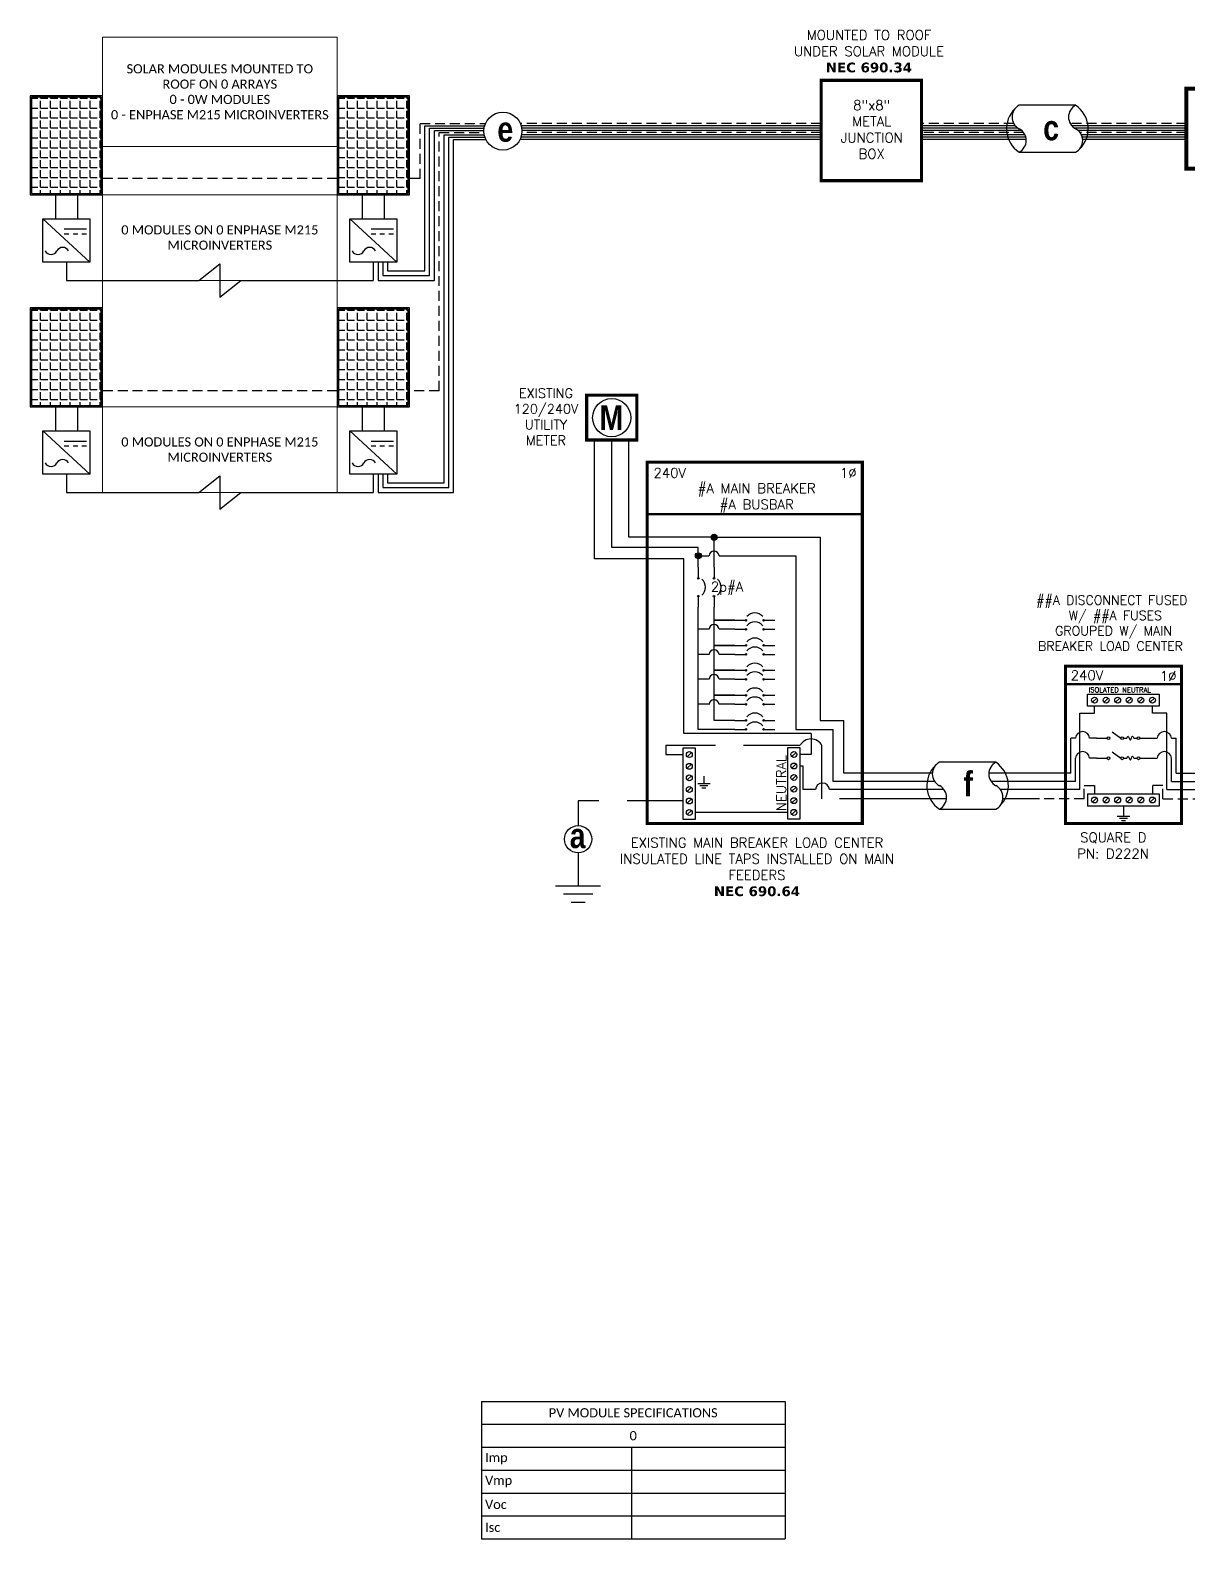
# Model space of a CAD drawing. Header units: feet. Extents: x 11717 to 12507, y 16036 to 16611.
# Drawn here: x 11717 to 12152, y 16036 to 16603 of the extents above; entities that cross this region are included whole.
import ezdxf

# ---------------------------------------------------------------- set-up
doc = ezdxf.new("R2010")
doc.units = ezdxf.units.FT
doc.header["$MEASUREMENT"] = 0
doc.linetypes.add('HIDDEN', pattern=[0.375, 0.25, -0.125])
for name, color, linetype in [('ONE LINE BLOCKS', 7, 'Continuous'), ('TABLES', 7, 'Continuous'), ('TEXT', 7, 'Continuous'), ('Z - TITLEBLOCK TXT', 7, 'Continuous')]:
    doc.layers.add(name, color=color, linetype=linetype)
doc.styles.add('ONE LINE TXT', font='techb___.ttf')
doc.styles.get("Standard").update_dxf_attribs({"font": 'simplex.shx'})

# ---------------------------------------------------------------- blocks, each defined once
blk = doc.blocks.new('*T12')
at = {"layer": 'Defpoints', "color": 8, "linetype": 'ByBlock', "lineweight": 0, "transparency": 16777216}
for p, q in [((0, 0), (88.16, 0)), ((0, 0), (0, -171.21)), ((88.16, 0), (88.16, -171.21)), ((0, -41.08), (88.16, -41.08)), ((0, -59.24), (88.16, -59.24)), ((0, -91.46), (88.16, -91.46)), ((0, -138.99), (88.16, -138.99)), ((0, -171.21), (88.16, -171.21))]:
    blk.add_line(p, q, dxfattribs=at)
at = {"color": 0, "linetype": 'Continuous', "transparency": 16777216, "char_height": 3.4544, "width": 83.574, "attachment_point": 5}
for s, insert in [('{\\fCalibri|b0|i0|c0;SOLAR MODULES MOUNTED TO ROOF ON 0 ARRAYS^J0 - 0W MODULES^J0 - ENPHASE M215 MICROINVERTERS', (44.08, -20.54)), ('{\\fCalibri|b0|i0|c0;', (44.08, -50.16)), ('{\\fCalibri|b0|i0|c0;0 MODULES ON 0 ENPHASE M215 MICROINVERTERS', (44.08, -75.35)), ('{\\fCalibri|b0|i0|c0;', (44.08, -115.23)), ('{\\fCalibri|b0|i0|c0;0 MODULES ON 0 ENPHASE M215 MICROINVERTERS', (44.08, -155.1))]:
    blk.add_mtext(s, dxfattribs=dict(at, insert=insert))
blk = doc.blocks.new('M_LINE TAPS')
at = {"layer": 'ONE LINE BLOCKS', "linetype": 'Continuous'}
h = blk.add_hatch(color=254, dxfattribs=at)
h.dxf.hatch_style = 1
edge = h.paths.add_edge_path()
edge.add_arc((-12.11, 17.42), 0.197, 0, 360)
h = blk.add_hatch(color=254, dxfattribs=at)
h.dxf.hatch_style = 1
edge = h.paths.add_edge_path()
edge.add_arc((-13.16, 16.19), 0.197, 0, 360)
h = blk.add_hatch(color=1, dxfattribs=at)
h.dxf.hatch_style = 1
edge = h.paths.add_edge_path()
edge.add_arc((-13.16, 14.69), 0.0515, 0, 360)
h = blk.add_hatch(color=1, dxfattribs=at)
h.dxf.hatch_style = 1
edge = h.paths.add_edge_path()
edge.add_arc((-12.11, 14.69), 0.0515, 0, 360)
h = blk.add_hatch(color=1, dxfattribs=at)
h.dxf.hatch_style = 1
edge = h.paths.add_edge_path()
edge.add_arc((-13.16, 13.5), 0.0515, 0, 360)
h = blk.add_hatch(color=1, dxfattribs=at)
h.dxf.hatch_style = 1
edge = h.paths.add_edge_path()
edge.add_arc((-12.11, 13.5), 0.0515, 0, 360)
h = blk.add_hatch(color=1, dxfattribs=at)
h.dxf.hatch_style = 1
edge = h.paths.add_edge_path()
edge.add_arc((-9.99, 11.89), 0.0515, 0, 360)
h = blk.add_hatch(color=1, dxfattribs=at)
h.dxf.hatch_style = 1
edge = h.paths.add_edge_path()
edge.add_arc((-9.99, 11.29), 0.0515, 0, 360)
h = blk.add_hatch(color=1, dxfattribs=at)
h.dxf.hatch_style = 1
edge = h.paths.add_edge_path()
edge.add_arc((-8.81, 11.89), 0.0515, 0, 360)
h = blk.add_hatch(color=1, dxfattribs=at)
h.dxf.hatch_style = 1
edge = h.paths.add_edge_path()
edge.add_arc((-8.81, 11.29), 0.0515, 0, 360)
h = blk.add_hatch(color=1, dxfattribs=at)
h.dxf.hatch_style = 1
edge = h.paths.add_edge_path()
edge.add_arc((-9.99, 10.22), 0.0515, 0, 360)
h = blk.add_hatch(color=1, dxfattribs=at)
h.dxf.hatch_style = 1
edge = h.paths.add_edge_path()
edge.add_arc((-8.81, 10.22), 0.0515, 0, 360)
h = blk.add_hatch(color=1, dxfattribs=at)
h.dxf.hatch_style = 1
edge = h.paths.add_edge_path()
edge.add_arc((-9.99, 9.62), 0.0515, 0, 360)
h = blk.add_hatch(color=1, dxfattribs=at)
h.dxf.hatch_style = 1
edge = h.paths.add_edge_path()
edge.add_arc((-8.81, 9.62), 0.0515, 0, 360)
h = blk.add_hatch(color=1, dxfattribs=at)
h.dxf.hatch_style = 1
edge = h.paths.add_edge_path()
edge.add_arc((-9.99, 8.56), 0.0515, 0, 360)
h = blk.add_hatch(color=1, dxfattribs=at)
h.dxf.hatch_style = 1
edge = h.paths.add_edge_path()
edge.add_arc((-8.81, 8.56), 0.0515, 0, 360)
h = blk.add_hatch(color=1, dxfattribs=at)
h.dxf.hatch_style = 1
edge = h.paths.add_edge_path()
edge.add_arc((-9.99, 7.96), 0.0515, 0, 360)
h = blk.add_hatch(color=1, dxfattribs=at)
h.dxf.hatch_style = 1
edge = h.paths.add_edge_path()
edge.add_arc((-8.81, 7.96), 0.0515, 0, 360)
h = blk.add_hatch(color=1, dxfattribs=at)
h.dxf.hatch_style = 1
edge = h.paths.add_edge_path()
edge.add_arc((-9.99, 6.89), 0.0515, 0, 360)
h = blk.add_hatch(color=1, dxfattribs=at)
h.dxf.hatch_style = 1
edge = h.paths.add_edge_path()
edge.add_arc((-9.99, 6.29), 0.0515, 0, 360)
h = blk.add_hatch(color=1, dxfattribs=at)
h.dxf.hatch_style = 1
edge = h.paths.add_edge_path()
edge.add_arc((-8.81, 6.89), 0.0515, 0, 360)
h = blk.add_hatch(color=1, dxfattribs=at)
h.dxf.hatch_style = 1
edge = h.paths.add_edge_path()
edge.add_arc((-8.81, 6.29), 0.0515, 0, 360)
h = blk.add_hatch(color=1, dxfattribs=at)
h.dxf.hatch_style = 1
edge = h.paths.add_edge_path()
edge.add_arc((-9.99, 5.22), 0.0515, 0, 360)
h = blk.add_hatch(color=1, dxfattribs=at)
h.dxf.hatch_style = 1
edge = h.paths.add_edge_path()
edge.add_arc((-8.81, 5.22), 0.0515, 0, 360)
h = blk.add_hatch(color=1, dxfattribs=at)
h.dxf.hatch_style = 1
edge = h.paths.add_edge_path()
edge.add_arc((-9.99, 4.62), 0.0515, 0, 360)
h = blk.add_hatch(color=1, dxfattribs=at)
h.dxf.hatch_style = 1
edge = h.paths.add_edge_path()
edge.add_arc((-8.81, 4.62), 0.0515, 0, 360)
at = {"color": 155, "true_color": 0x647190}
blk.add_line((-16.57, 22.43), (-2.23, 22.43), dxfattribs=at)
at = {"color": 7, "linetype": 'Continuous'}
for p, q in [((-3.46, 1.71), (-3.46, 5.22)), ((0, 1.71), (-3.46, 1.71))]:
    blk.add_line(p, q, dxfattribs=at)
at = {"color": 10, "linetype": 'Continuous'}
for p, q in [((-4.18, 1.15), (-4.18, 4.62)), ((-3.46, 4.62), (-3.46, 4.62)), ((0, 1.15), (-4.18, 1.15))]:
    blk.add_line(p, q, dxfattribs=at)
at = {"color": 253, "linetype": 'Continuous'}
for p, q in [((-6.18, 2.18), (-6.39, 2.18)), ((-6.18, 0.61), (-6.18, 2.18)), ((-5.36, 0.61), (-6.18, 0.61)), ((0, 0.61), (-4.42, 0.61))]:
    blk.add_line(p, q, dxfattribs=at)
at = {"color": 7, "linetype": 'Continuous'}
blk.add_circle((-21.17, -2.7), 0.906, dxfattribs=at)
at = {"color": 253, "linetype": 'Continuous'}
blk.add_arc((-4.89, 0.58), 0.468, 3.2819, 176.7181, dxfattribs=at)
at = {"layer": 'ONE LINE BLOCKS', "lineweight": 50}
blk.add_line((-16.57, 18.95), (-2.23, 18.95), dxfattribs=at)
at = {"layer": 'ONE LINE BLOCKS', "lineweight": 50, "const_width": 0.21}
for points in [[(-20.6, 23.9), (-20.6, 26.89), (-17.26, 26.89), (-17.26, 23.9)], [(-16.57, -1.65), (-16.57, 22.43), (-2.23, 22.43), (-2.23, -1.65)]]:
    blk.add_lwpolyline(points, close=True, dxfattribs=at)
at = {"layer": 'TEXT', "color": 92, "linetype": 'HIDDEN', "ltscale": 15}
for p, q in [((-6.39, 3.55), (-15.33, 3.55)), ((-15.33, 3.55), (-15.33, 2.94)), ((-4.92, 0), (-4.92, 3.55)), ((-15.33, 2.94), (-14.16, 2.94)), ((0, 0), (-4.92, 0)), ((-14.16, -0.15), (-21.17, -0.15)), ((-21.17, -0.15), (-21.17, -1.8)), ((-21.17, -3.61), (-21.17, -5.8))]:
    blk.add_line(p, q, dxfattribs=at)
at = {"layer": 'TEXT', "color": 92, "linetype": 'Continuous', "ltscale": 15}
blk.add_line((-7.19, -0.92), (-13.36, -0.92), dxfattribs=at)
at = {"layer": 'TEXT', "color": 92, "linetype": 'Continuous', "flags": 128}
for points in [[(-13.2, 1.01), (-12.38, 1.01)], [(-12.79, 1.51), (-12.79, 1.01)], [(-12.52, 0.85), (-13.06, 0.85)], [(-12.66, 0.7), (-12.92, 0.7)]]:
    blk.add_lwpolyline(points, dxfattribs=at)
at = {"layer": 'TEXT', "color": 92, "linetype": 'Continuous', "ltscale": 4, "flags": 128}
for points in [[(-22.67, -5.8), (-19.67, -5.8)], [(-20.19, -6.36), (-22.15, -6.36)], [(-20.71, -6.91), (-21.63, -6.91)]]:
    blk.add_lwpolyline(points, dxfattribs=at)
at = {"layer": 'TEXT', "linetype": 'Continuous'}
blk.add_circle((-18.93, 25.39), 1.27, dxfattribs=at)
at = {"layer": 'TEXT', "color": 92, "linetype": 'Continuous', "ltscale": 0.3}
blk.add_arc((-5.65, 3.16), 0.824, 27.6639, 152.3361, dxfattribs=at)
at = {"layer": 'Z - TITLEBLOCK TXT', "color": 253, "linetype": 'Continuous'}
for p, q in [((-20.08, 15.98), (-20.08, 23.9)), ((-14.13, 15.98), (-20.08, 15.98)), ((-14.13, 4.34), (-14.13, 15.98)), ((-5.63, 4.34), (-14.13, 4.34)), ((-5.63, 4.34), (-5.63, 2.95)), ((-5.63, 2.95), (-6.39, 2.95))]:
    blk.add_line(p, q, dxfattribs=at)
at = {"layer": 'Z - TITLEBLOCK TXT', "color": 10, "linetype": 'Continuous'}
for p, q in [((-18.93, 16.74), (-18.93, 23.9)), ((-13.16, 16.74), (-18.93, 16.74)), ((-13.16, 15.43), (-13.16, 16.74)), ((-12.97, 16.19), (-12.45, 16.19)), ((-11.78, 16.19), (-6.66, 16.19)), ((-6.66, 16.19), (-6.66, 4.62)), ((-13.16, 4.62), (-13.16, 12.76)), ((-12.45, 11.29), (-13.16, 11.29)), ((-10.73, 11.29), (-11.78, 11.29)), ((-12.45, 9.62), (-13.16, 9.62)), ((-10.73, 9.62), (-11.78, 9.62)), ((-12.45, 7.96), (-13.16, 7.96)), ((-10.73, 7.96), (-11.78, 7.96)), ((-12.45, 6.29), (-13.16, 6.29)), ((-10.73, 6.29), (-11.78, 6.29)), ((-10.73, 4.62), (-13.16, 4.62)), ((-6.66, 4.62), (-4.18, 4.62))]:
    blk.add_line(p, q, dxfattribs=at)
at = {"layer": 'Z - TITLEBLOCK TXT', "color": 7, "linetype": 'Continuous'}
for p, q in [((-17.78, 17.42), (-17.78, 23.9)), ((-12.11, 17.42), (-17.78, 17.42)), ((-12.11, 15.43), (-12.11, 17.42)), ((-11.92, 17.42), (-5.04, 17.42)), ((-5.04, 17.42), (-5.04, 5.22)), ((-12.11, 10.22), (-12.11, 12.76)), ((-12.11, 11.89), (-10.73, 11.89)), ((-10.73, 11.89), (-12.11, 11.89)), ((-12.11, 8.56), (-12.11, 10.22)), ((-12.11, 10.22), (-10.73, 10.22)), ((-10.73, 10.22), (-12.11, 10.22)), ((-12.11, 6.89), (-12.11, 8.56)), ((-12.11, 8.56), (-10.73, 8.56)), ((-10.73, 8.56), (-12.11, 8.56)), ((-12.11, 5.22), (-12.11, 6.89)), ((-12.11, 6.89), (-10.73, 6.89)), ((-10.73, 6.89), (-12.11, 6.89)), ((-10.73, 5.22), (-12.11, 5.22)), ((-5.04, 5.22), (-3.46, 5.22))]:
    blk.add_line(p, q, dxfattribs=at)
at = {"layer": 'Z - TITLEBLOCK TXT', "color": 1, "linetype": 'Continuous'}
for p, q in [((-14.16, -1.38), (-14.16, 3.4)), ((-14.16, 3.4), (-13.36, 3.4)), ((-13.36, 3.4), (-13.36, -1.38)), ((-7.19, -1.37), (-7.19, 3.41)), ((-7.19, 3.41), (-6.39, 3.41)), ((-6.39, 3.41), (-6.39, -1.37)), ((-13.36, -1.38), (-14.16, -1.38)), ((-6.39, -1.37), (-7.19, -1.37))]:
    blk.add_line(p, q, dxfattribs=at)
at = {"layer": 'Z - TITLEBLOCK TXT', "color": 4, "linetype": 'Continuous'}
for p, q in [((-13.62, 3.07), (-13.9, 2.8)), ((-6.65, 3.09), (-6.93, 2.81)), ((-13.62, 2.3), (-13.9, 2.03)), ((-6.65, 2.32), (-6.93, 2.04)), ((-13.62, 1.53), (-13.9, 1.25)), ((-6.65, 1.55), (-6.93, 1.27)), ((-13.62, 0.76), (-13.9, 0.48)), ((-6.65, 0.78), (-6.93, 0.5)), ((-6.65, 0), (-6.93, -0.27)), ((-13.62, -0.01), (-13.9, -0.29)), ((-13.62, -0.78), (-13.9, -1.06)), ((-6.65, -0.77), (-6.93, -1.04))]:
    blk.add_line(p, q, dxfattribs=at)
at = {"layer": 'Z - TITLEBLOCK TXT', "color": 1, "linetype": 'Continuous', "flags": 128}
for points in [[(-13.16, 15.43), (-13.16, 14.69)], [(-13.16, 15.43), (-13.16, 14.69)], [(-12.11, 15.43), (-12.11, 14.69)], [(-12.11, 15.43), (-12.11, 14.69)], [(-13.16, 13.5), (-13.16, 12.76)], [(-12.11, 13.5), (-12.11, 12.76)], [(-10.73, 11.89), (-9.99, 11.89)], [(-10.73, 11.89), (-9.99, 11.89)], [(-10.73, 11.29), (-9.99, 11.29)], [(-10.73, 11.29), (-9.99, 11.29)], [(-8.81, 11.89), (-8.06, 11.89)], [(-8.81, 11.29), (-8.06, 11.29)], [(-10.73, 10.22), (-9.99, 10.22)], [(-10.73, 10.22), (-9.99, 10.22)], [(-8.81, 10.22), (-8.06, 10.22)], [(-10.73, 9.62), (-9.99, 9.62)], [(-10.73, 9.62), (-9.99, 9.62)], [(-8.81, 9.62), (-8.06, 9.62)], [(-10.73, 8.56), (-9.99, 8.56)], [(-10.73, 8.56), (-9.99, 8.56)], [(-8.81, 8.56), (-8.06, 8.56)], [(-10.73, 7.96), (-9.99, 7.96)], [(-10.73, 7.96), (-9.99, 7.96)], [(-8.81, 7.96), (-8.06, 7.96)], [(-10.73, 6.89), (-9.99, 6.89)], [(-10.73, 6.89), (-9.99, 6.89)], [(-10.73, 6.29), (-9.99, 6.29)], [(-10.73, 6.29), (-9.99, 6.29)], [(-8.81, 6.89), (-8.06, 6.89)], [(-8.81, 6.29), (-8.06, 6.29)], [(-10.73, 5.22), (-9.99, 5.22)], [(-10.73, 5.22), (-9.99, 5.22)], [(-8.81, 5.22), (-8.06, 5.22)], [(-10.73, 4.62), (-9.99, 4.62)], [(-10.73, 4.62), (-9.99, 4.62)], [(-8.81, 4.62), (-8.06, 4.62)]]:
    blk.add_lwpolyline(points, dxfattribs=at)
at = {"layer": 'Z - TITLEBLOCK TXT', "color": 7, "linetype": 'Continuous'}
for centre in [(-12.11, 17.42), (-12.11, 17.42), (-13.16, 16.19)]:
    blk.add_circle(centre, 0.197, dxfattribs=at)
at = {"layer": 'Z - TITLEBLOCK TXT', "color": 1, "linetype": 'Continuous'}
for centre in [(-13.16, 14.69), (-12.11, 14.69), (-13.16, 13.5), (-12.11, 13.5), (-9.99, 11.89), (-9.99, 11.29), (-8.81, 11.89), (-8.81, 11.29), (-9.99, 10.22), (-8.81, 10.22), (-9.99, 9.62), (-8.81, 9.62), (-9.99, 8.56), (-8.81, 8.56), (-9.99, 7.96), (-8.81, 7.96), (-9.99, 6.89), (-9.99, 6.29), (-8.81, 6.89), (-8.81, 6.29), (-9.99, 5.22), (-8.81, 5.22), (-9.99, 4.62), (-8.81, 4.62)]:
    blk.add_circle(centre, 0.0515, dxfattribs=at)
at = {"layer": 'Z - TITLEBLOCK TXT', "color": 4, "linetype": 'Continuous'}
for centre in [(-13.76, 2.94), (-6.79, 2.95), (-13.76, 2.16), (-6.79, 2.18), (-13.76, 1.39), (-6.79, 1.41), (-13.76, 0.62), (-13.76, -0.15), (-6.79, 0.64), (-6.79, -0.13), (-13.76, -0.92), (-6.79, -0.91)]:
    blk.add_circle(centre, 0.197, dxfattribs=at)
at = {"layer": 'Z - TITLEBLOCK TXT', "color": 10, "linetype": 'Continuous'}
for centre in [(-12.11, 16.17), (-12.11, 11.27), (-12.11, 9.6), (-12.11, 7.94), (-12.11, 6.27)]:
    blk.add_arc(centre, 0.332, 3.2937, 176.7063, dxfattribs=at)
at = {"layer": 'Z - TITLEBLOCK TXT', "color": 1, "linetype": 'Continuous'}
for centre, start, end in [((-13.38, 14.09), 310.3392, 49.6608), ((-12.33, 14.09), 310.3392, 49.6608), ((-9.4, 11.68), 40.3392, 139.6608), ((-9.4, 11.08), 40.3392, 139.6608), ((-9.4, 10.01), 40.3392, 139.6608), ((-9.4, 9.41), 40.3392, 139.6608), ((-9.4, 8.34), 40.3392, 139.6608), ((-9.4, 7.75), 40.3392, 139.6608), ((-9.4, 6.68), 40.3392, 139.6608), ((-9.4, 6.08), 40.3392, 139.6608), ((-9.4, 5.01), 40.3392, 139.6608), ((-9.4, 4.41), 40.3392, 139.6608)]:
    blk.add_arc(centre, 0.697, start, end, dxfattribs=at)
at = {"layer": 'TABLES', "color": 1, "linetype": 'Continuous'}
blk.add_text('NEUTRAL', height=0.648, rotation=90, dxfattribs=at).set_placement((-7.31, -0.83))
at = {"layer": 'TEXT', "color": 1, "attachment_point": 5}
for s, width, gutter_width, heights, insert, char_height in [('EXISTING\\P120/240V UTILITY METER', 0.0523, 7.17, [0], (-23.31, 25.45), 0.6278), ('240V', 0.1481, 0.75, [0], (-15.06, 21.71), 0.648), ('#A MAIN BREAKER\\P#A BUSBAR', 11.199, 0.75, [0], (-9.27, 20.04), 0.648), ('1∅', 0.1481, 0.75, [0], (-3.17, 21.71), 0.648), ('2p#A', 0.1481, 0.75, [0], (-11.24, 14.02), 0.648), ('EXISTING MAIN BREAKER LOAD CENTER INSULATED LINE TAPS INSTALLED ON MAIN FEEDERS\\P{\\fVerdana|b1|i0|c0|p34;NEC 690.64}', 18.4888, 7.17, [6], (-9.25, -4.55), 0.648)]:
    blk.add_mtext_dynamic_manual_height_columns(s, width=width, gutter_width=gutter_width, heights=heights, dxfattribs=dict(at, insert=insert, char_height=char_height))
at = {"layer": 'Z - TITLEBLOCK TXT', "color": 253, "linetype": 'Continuous', "style": 'ONE LINE TXT'}
blk.add_text('M', height=1.66, dxfattribs=at).set_placement((-19.74, 24.56))
at = {"layer": 'Z - TITLEBLOCK TXT', "color": 1, "linetype": 'Continuous', "insert": (-21.73, -1.63), "char_height": 1.6624, "attachment_point": 1, "style": 'ONE LINE TXT'}
blk.add_mtext_dynamic_manual_height_columns('{\\W1;\\C256;a}', width=0.1385, gutter_width=2.13, heights=[0], dxfattribs=at)
blk = doc.blocks.new('*U15')
at = {"color": 155, "true_color": 0x647190}
blk.add_blockref('M_LINE TAPS', (0, 0), dxfattribs=at)
blk = doc.blocks.new('M_MAIN DISCONNECT')
at = {"color": 253, "linetype": 'Continuous'}
for p, q in [((10.94, -17.67), (10.94, -15.06)), ((32.69, -17.67), (32.69, -15.06)), ((5.45, -46.43), (5.45, -17.67)), ((5.45, -17.67), (10.94, -17.67)), ((38.18, -17.67), (32.69, -17.67)), ((38.18, -46.43), (38.18, -17.67)), ((5.45, -46.43), (-9.78, -46.43)), ((38.18, -46.43), (53.41, -46.43))]:
    blk.add_line(p, q, dxfattribs=at)
at = {"color": 7, "linetype": 'Continuous'}
for p, q in [((1.95, -40.22), (1.95, -27.1)), ((3.81, -27.1), (1.95, -27.1)), ((11.72, -27.1), (9.09, -27.1)), ((31.91, -27.1), (34.54, -27.1)), ((39.82, -27.1), (41.69, -27.1)), ((41.69, -40.22), (41.69, -27.1)), ((1.95, -40.22), (-9.78, -40.22)), ((41.69, -40.22), (53.41, -40.22))]:
    blk.add_line(p, q, dxfattribs=at)
at = {"color": 1, "linetype": 'Continuous'}
for p, q in [((21.88, -27.1), (23.12, -27.1)), ((25.67, -27.11), (26.91, -27.11)), ((21.88, -34.64), (23.12, -34.64)), ((25.67, -34.64), (26.91, -34.64))]:
    blk.add_line(p, q, dxfattribs=at)
at = {"color": 10, "linetype": 'Continuous'}
for p, q in [((3.81, -43.39), (3.81, -34.64)), ((11.72, -34.64), (9.09, -34.64)), ((31.91, -34.64), (34.54, -34.64)), ((39.82, -43.39), (39.82, -34.64)), ((3.81, -43.39), (-9.78, -43.39)), ((39.82, -43.39), (53.41, -43.39))]:
    blk.add_line(p, q, dxfattribs=at)
at = {"color": 7, "linetype": 'Continuous'}
for centre in [(6.45, -27.26), (37.18, -27.26)]:
    blk.add_arc(centre, 2.64, 3.2819, 176.7181, dxfattribs=at)
at = {"color": 10, "linetype": 'Continuous'}
for centre in [(6.45, -34.79), (37.18, -34.79)]:
    blk.add_arc(centre, 2.64, 3.2819, 176.7181, dxfattribs=at)
at = {"color": 1, "linetype": 'Continuous'}
for points in [[(23.12, -27.1), (23.5, -26.34), (24.4, -27.87), (25.22, -26.34), (25.67, -27.11)], [(23.12, -34.64), (23.5, -33.88), (24.4, -35.4), (25.22, -33.88), (25.67, -34.64)]]:
    blk.add_spline(points, degree=3, dxfattribs=at)
at = {"layer": 'ONE LINE BLOCKS', "lineweight": 50}
blk.add_line((0, -6.77), (43.61, -6.77), dxfattribs=at)
at = {"layer": 'ONE LINE BLOCKS', "lineweight": 50, "const_width": 1.19}
blk.add_lwpolyline([(0, -59.17), (0, 0), (43.61, 0), (43.61, -59.17)], close=True, dxfattribs=at)
at = {"layer": 'TEXT', "color": 92, "linetype": 'HIDDEN', "ltscale": 15}
for p, q in [((7.03, -49.88), (7.03, -44.94)), ((7.03, -44.94), (10.94, -44.94)), ((10.94, -44.94), (10.94, -48.08)), ((36.6, -44.94), (32.69, -44.94)), ((32.69, -44.94), (32.69, -48.08)), ((36.6, -49.88), (36.6, -44.94)), ((7.03, -49.88), (-9.78, -49.88)), ((36.6, -49.88), (53.41, -49.88))]:
    blk.add_line(p, q, dxfattribs=at)
at = {"layer": 'TEXT', "color": 92, "linetype": 'Continuous', "flags": 128}
for points in [[(19.48, -56.44), (24.16, -56.44)], [(21.82, -52.94), (21.82, -56.44)], [(23.35, -57.31), (20.29, -57.31)], [(22.53, -58.18), (21.1, -58.18)]]:
    blk.add_lwpolyline(points, dxfattribs=at)
at = {"layer": 'Z - TITLEBLOCK TXT', "color": 1, "linetype": 'Continuous'}
for p, q in [((8.34, -15.06), (8.34, -10.52)), ((8.34, -10.52), (35.29, -10.52)), ((35.29, -10.52), (35.29, -15.06)), ((35.29, -15.06), (8.34, -15.06)), ((11.72, -27.1), (15.64, -27.1)), ((17.54, -24.65), (20.8, -27.1)), ((27.99, -27.11), (31.91, -27.11)), ((17.54, -32.19), (20.8, -34.63)), ((11.72, -34.64), (15.64, -34.64)), ((27.99, -34.64), (31.91, -34.64)), ((8.34, -48.08), (35.29, -48.08)), ((8.34, -48.08), (8.34, -52.62)), ((35.29, -48.08), (35.29, -52.62)), ((35.29, -52.62), (8.34, -52.62))]:
    blk.add_line(p, q, dxfattribs=at)
at = {"layer": 'Z - TITLEBLOCK TXT', "color": 4, "linetype": 'Continuous'}
for p, q in [((11.73, -12), (10.15, -13.58)), ((16.08, -12), (14.5, -13.58)), ((20.43, -12), (18.86, -13.58)), ((24.78, -12), (23.21, -13.58)), ((29.13, -12), (27.56, -13.58)), ((33.48, -12), (31.91, -13.58)), ((11.73, -49.56), (10.15, -51.13)), ((16.08, -49.56), (14.5, -51.13)), ((20.43, -49.56), (18.86, -51.13)), ((24.78, -49.56), (23.21, -51.13)), ((29.13, -49.56), (27.56, -51.13)), ((33.48, -49.56), (31.91, -51.13))]:
    blk.add_line(p, q, dxfattribs=at)
for centre in [(10.94, -12.79), (15.29, -12.79), (19.64, -12.79), (23.99, -12.79), (28.34, -12.79), (32.69, -12.79), (10.94, -50.35), (15.29, -50.35), (19.64, -50.35), (23.99, -50.35), (28.34, -50.35), (32.69, -50.35)]:
    blk.add_circle(centre, 1.11, dxfattribs=at)
at = {"layer": 'Z - TITLEBLOCK TXT', "color": 1, "linetype": 'Continuous'}
for centre in [(16.18, -27.1), (21.34, -27.1), (27.45, -27.11), (16.18, -34.64), (21.34, -34.64), (27.45, -34.64)]:
    blk.add_circle(centre, 0.541, dxfattribs=at)
at = {"layer": 'TABLES', "color": 4, "linetype": 'Continuous'}
blk.add_text('ISOLATED NEUTRAL', height=1.8743, dxfattribs=at).set_placement((8.7, -9.86))
at = {"layer": 'TEXT', "color": 1}
for s, width, gutter_width, heights, insert, char_height, attachment_point in [('\\A1;\\pi4.2812;##A DISCONNECT FUSED \\P\\pi16.454;W/ ##A FUSES\\P\\pi11.355;GROUPED W/ MAIN \\P\\pi4.9392;BREAKER LOAD CENTER', 71.8931, 92.23, [24.13], (-15.26, 26.55), 3.4544, 1), ('240V', 0.1481, 0.75, [0], (8.07, -3.44), 3.658, 5), ('1∅', 0.1481, 0.75, [0], (38.63, -3.74), 3.658, 5), ('\\A1;\\pi3.6942,t21.982;SQUARE D\\P\\pi2.5621,t20.85;PN: D222N', 35.0816, 28.88, [13.54], (1.84, -62.59), 3.6576, 1)]:
    blk.add_mtext_dynamic_manual_height_columns(s, width=width, gutter_width=gutter_width, heights=heights, dxfattribs=dict(at, insert=insert, char_height=char_height, attachment_point=attachment_point))
blk = doc.blocks.new('*U16')
blk.add_blockref('M_MAIN DISCONNECT', (0, 0))
blk = doc.blocks.new('*U9')
at = {"color": 7, "linetype": 'Continuous'}
for p, q in [((6.67, 2.43), (2.91, 2.43)), ((2.44, 1.71), (0, 1.71)), ((9.57, 1.71), (6.2, 1.71)), ((2.91, -0.69), (6.67, -0.69))]:
    blk.add_line(p, q, dxfattribs=at)
at = {"color": 10, "linetype": 'Continuous'}
for p, q in [((2.59, 1.15), (0, 1.15)), ((9.57, 1.15), (6.35, 1.15))]:
    blk.add_line(p, q, dxfattribs=at)
at = {"color": 253, "linetype": 'Continuous'}
for p, q in [((3.21, 0.61), (0, 0.61)), ((9.57, 0.61), (6.97, 0.61))]:
    blk.add_line(p, q, dxfattribs=at)
at = {"color": 7, "linetype": 'Continuous'}
for centre, start, end in [((3.94, 0.87), 133.9732, 236.4265), ((5.63, 0.87), 313.9732, 56.4265)]:
    blk.add_arc(centre, 1.87, start, end, dxfattribs=at)
at = {"layer": 'TEXT', "color": 92, "linetype": 'HIDDEN', "ltscale": 15}
for p, q in [((3.37, 0), (0, 0)), ((9.57, 0), (7.14, 0))]:
    blk.add_line(p, q, dxfattribs=at)
at = {"layer": 'Z - TITLEBLOCK TXT', "linetype": 'Continuous'}
for centre, start, end in [((3.31, 1.65), 117.6639, 242.3361), ((7.08, 1.65), 117.6639, 242.3361), ((2.5, 0.09), 297.6639, 62.3361), ((6.26, 0.09), 297.6639, 62.3361)]:
    blk.add_arc(centre, 0.882, start, end, dxfattribs=at)
blk = doc.blocks.new('*T13')
at = {"layer": 'Z - TITLEBLOCK TXT', "color": 0, "lineweight": -2, "transparency": 16777216}
for p, q in [((0, 0), (114.19, 0)), ((0, 0), (0, -51.69)), ((114.19, 0), (114.19, -51.69)), ((0, -8.62), (114.19, -8.62)), ((0, -17.23), (114.19, -17.23)), ((56.41, -17.23), (56.41, -51.69)), ((0, -25.85), (114.19, -25.85)), ((0, -34.46), (114.19, -34.46)), ((0, -43.08), (114.19, -43.08)), ((0, -51.69), (114.19, -51.69))]:
    blk.add_line(p, q, dxfattribs=at)
at = {"layer": 'Z - TITLEBLOCK TXT', "color": 0, "linetype": 'Continuous', "transparency": 16777216, "char_height": 3.4544}
for s, insert, width, attachment_point in [('{\\fCalibri|b0|i0|c0;PV MODULE SPECIFICATIONS', (57.09, -4.31), 111.433, 5), ('{\\fCalibri|b0|i0|c0;0', (57.09, -12.92), 111.433, 5), ('{\\fCalibri|b0|i0|c0;Imp', (1.38, -21.54), 53.6551, 4), ('{\\fCalibri|b0|i0|c0;', (57.78, -21.54), 55.0254, 4), ('{\\fCalibri|b0|i0|c0;Vmp', (1.38, -30.15), 53.6551, 4), ('{\\fCalibri|b0|i0|c0;', (57.78, -30.15), 55.0254, 4), ('{\\fCalibri|b0|i0|c0;Voc', (1.38, -38.77), 53.6551, 4), ('{\\fCalibri|b0|i0|c0;', (57.78, -38.77), 55.0254, 4), ('{\\fCalibri|b0|i0|c0;Isc', (1.38, -47.39), 53.6551, 4), ('{\\fCalibri|b0|i0|c0;', (57.78, -47.39), 55.0254, 4)]:
    blk.add_mtext(s, dxfattribs=dict(at, insert=insert, width=width, attachment_point=attachment_point))

msp = doc.modelspace()

# ---------------------------------------------------------------- hatches: boundary and pattern name
at = {"layer": 'ONE LINE BLOCKS', "linetype": 'Continuous'}
h = msp.add_hatch(dxfattribs=at)
h.set_pattern_fill('ANGLE', color=256, scale=13.54666)
h.set_pattern_definition([(0, (11780.1576, 4559.6083), (0, 3.7253315), [2.709332, -1.0159995]), (90, (11780.1576, 4559.6083), (-3.7253315, 2e-16), [2.709332, -1.0159995])])
h.paths.add_polyline_path([(11717.15, 16577.91), (11717.15, 16541.72), (11743.38, 16541.72), (11743.38, 16577.91)])
h = msp.add_hatch(dxfattribs=at)
h.set_pattern_fill('ANGLE', color=256, scale=13.54666)
h.set_pattern_definition([(0, (11895.5775, 4559.6083), (0, 3.7253315), [2.709332, -1.0159995]), (90, (11895.5775, 4559.6083), (-3.7253315, 2e-16), [2.709332, -1.0159995])])
h.paths.add_polyline_path([(11832.57, 16577.91), (11832.57, 16541.72), (11858.8, 16541.72), (11858.8, 16577.91)])
h = msp.add_hatch(dxfattribs=at)
h.set_pattern_fill('ANGLE', color=256, scale=13.54666)
h.set_pattern_definition([(0, (11780.1576, 4479.855), (0, 3.7253315), [2.709332, -1.0159995]), (90, (11780.1576, 4479.855), (-3.7253315, 2e-16), [2.709332, -1.0159995])])
h.paths.add_polyline_path([(11717.15, 16498.15), (11717.15, 16461.97), (11743.38, 16461.97), (11743.38, 16498.15)])
h = msp.add_hatch(dxfattribs=at)
h.set_pattern_fill('ANGLE', color=256, scale=13.54666)
h.set_pattern_definition([(0, (11895.5775, 4479.855), (0, 3.7253315), [2.709332, -1.0159995]), (90, (11895.5775, 4479.855), (-3.7253315, 2e-16), [2.709332, -1.0159995])])
h.paths.add_polyline_path([(11832.57, 16498.15), (11832.57, 16461.97), (11858.8, 16461.97), (11858.8, 16498.15)])

# ---------------------------------------------------------------- linework, layer by layer
at = {"color": 7, "linetype": 'Continuous'}
for p, q in [((12109.85, 16574.84), (12088.6, 16574.84)), ((12088.6, 16557.21), (12109.85, 16557.21))]:
    msp.add_line(p, q, dxfattribs=at)
at = {"color": 253, "linetype": 'Continuous'}
for p, q in [((11865.09, 16512.6), (11865.09, 16567.14)), ((11865.09, 16567.14), (11887.61, 16567.14)), ((11872.29, 16563.7), (11887.46, 16563.7)), ((11872.29, 16432.84), (11872.29, 16563.7)), ((12014.12, 16567.14), (11901.3, 16567.14)), ((12014.12, 16563.7), (11901.45, 16563.7)), ((12087.18, 16567.14), (12051.91, 16567.14)), ((12090.81, 16563.7), (12051.91, 16563.7)), ((12151.5, 16567.14), (12108.42, 16567.14)), ((12151.5, 16563.7), (12112.05, 16563.7)), ((11851.09, 16512.6), (11865.09, 16512.6)), ((11851.09, 16432.84), (11872.29, 16432.84))]:
    msp.add_line(p, q, dxfattribs=at)
at = {"color": 10, "linetype": 'Continuous'}
for p, q in [((11866.89, 16510.79), (11866.89, 16566.28)), ((11866.89, 16566.28), (11887.41, 16566.28)), ((11874.1, 16562.84), (11887.69, 16562.84)), ((11874.1, 16431.04), (11874.1, 16562.84)), ((12014.12, 16562.84), (11901.22, 16562.84)), ((12014.12, 16566.28), (11901.5, 16566.28)), ((12088.17, 16566.28), (12051.91, 16566.28)), ((12091.11, 16562.84), (12051.91, 16562.84)), ((12151.5, 16566.28), (12109.41, 16566.28)), ((12151.5, 16562.84), (12112.36, 16562.84)), ((11849.29, 16510.79), (11866.89, 16510.79)), ((11849.29, 16431.04), (11874.1, 16431.04))]:
    msp.add_line(p, q, dxfattribs=at)
at = {"linetype": 'Continuous'}
for p, q in [((11868.69, 16508.99), (11868.69, 16565.42)), ((11868.69, 16565.42), (11887.32, 16565.42)), ((12014.12, 16565.42), (11901.59, 16565.42)), ((12089.5, 16565.42), (12051.91, 16565.42)), ((12151.5, 16565.42), (12110.74, 16565.42)), ((11875.9, 16561.98), (11888.04, 16561.98)), ((11875.9, 16429.24), (11875.9, 16561.98)), ((12014.12, 16561.98), (11900.87, 16561.98)), ((12091.25, 16561.98), (12051.91, 16561.98)), ((12151.5, 16561.98), (12112.5, 16561.98)), ((11726.11, 16541.21), (11726.11, 16532.2)), ((11734.42, 16541.21), (11734.42, 16532.2)), ((11841.53, 16541.21), (11841.53, 16532.2)), ((11849.84, 16541.21), (11849.84, 16532.2)), ((11721.44, 16532.2), (11739.09, 16532.2)), ((11721.44, 16515.81), (11721.44, 16532.2)), ((11721.44, 16532.2), (11739.09, 16515.81)), ((11739.09, 16532.2), (11739.09, 16515.81)), ((11836.86, 16532.2), (11854.51, 16532.2)), ((11836.86, 16515.81), (11836.86, 16532.2)), ((11836.86, 16532.2), (11854.51, 16515.81)), ((11854.51, 16532.2), (11854.51, 16515.81)), ((11739.09, 16515.81), (11721.44, 16515.81)), ((11854.51, 16515.81), (11836.86, 16515.81)), ((11847.49, 16508.99), (11868.69, 16508.99)), ((11726.11, 16461.46), (11726.11, 16452.45)), ((11734.42, 16461.46), (11734.42, 16452.45)), ((11841.53, 16461.46), (11841.53, 16452.45)), ((11849.84, 16461.46), (11849.84, 16452.45)), ((11721.44, 16452.45), (11739.09, 16452.45)), ((11721.44, 16436.06), (11721.44, 16452.45)), ((11721.44, 16452.45), (11739.09, 16436.06)), ((11739.09, 16452.45), (11739.09, 16436.06)), ((11836.86, 16452.45), (11854.51, 16452.45)), ((11836.86, 16436.06), (11836.86, 16452.45)), ((11836.86, 16452.45), (11854.51, 16436.06)), ((11854.51, 16452.45), (11854.51, 16436.06)), ((11739.09, 16436.06), (11721.44, 16436.06)), ((11854.51, 16436.06), (11836.86, 16436.06)), ((11847.49, 16429.24), (11875.9, 16429.24))]:
    msp.add_line(p, q, dxfattribs=at)
at = {"linetype": 'Continuous', "flags": 128}
for points in [[(11716.64, 16578.41), (11716.64, 16541.21), (11743.89, 16541.21), (11743.89, 16578.41), (11716.64, 16578.41)], [(11832.06, 16578.41), (11832.06, 16541.21), (11859.31, 16541.21), (11859.31, 16578.41), (11832.06, 16578.41)], [(11716.64, 16498.66), (11716.64, 16461.46), (11743.89, 16461.46), (11743.89, 16498.66), (11716.64, 16498.66)], [(11832.06, 16498.66), (11832.06, 16461.46), (11859.31, 16461.46), (11859.31, 16498.66), (11832.06, 16498.66)]]:
    msp.add_lwpolyline(points, dxfattribs=at)
for points in [[(11717.15, 16577.91), (11717.15, 16541.72), (11743.38, 16541.72), (11743.38, 16577.91)], [(11832.57, 16577.91), (11832.57, 16541.72), (11858.8, 16541.72), (11858.8, 16577.91)], [(11717.15, 16498.15), (11717.15, 16461.97), (11743.38, 16461.97), (11743.38, 16498.15)], [(11832.57, 16498.15), (11832.57, 16461.97), (11858.8, 16461.97), (11858.8, 16498.15)]]:
    msp.add_lwpolyline(points, close=True, dxfattribs=at)
at = {"color": 7, "linetype": 'Continuous'}
msp.add_circle((11894.45, 16565.12), 7.14, dxfattribs=at)
for centre, start, end in [((12094.45, 16566.02), 133.9732, 236.4265), ((12104, 16566.02), 313.9732, 56.4265)]:
    msp.add_arc(centre, 10.58, start, end, dxfattribs=at)
at = {"layer": 'ONE LINE BLOCKS', "lineweight": 50}
for points, const_width in [([(12051.91, 16546.48), (12014.12, 16546.48), (12014.12, 16584.26), (12051.91, 16584.26)], 1.19), ([(12181.6, 16550.97), (12151.5, 16550.97), (12151.5, 16581.08), (12181.6, 16581.08)], 1.53)]:
    msp.add_lwpolyline(points, close=True, dxfattribs=dict(at, const_width=const_width))
at = {"layer": 'TEXT', "color": 92, "linetype": 'HIDDEN', "ltscale": 15}
for p, q in [((11863.28, 16547.26), (11863.28, 16568)), ((11863.28, 16568), (11887.92, 16568)), ((12014.12, 16568), (11900.98, 16568)), ((12086.57, 16568), (12051.91, 16568)), ((12151.5, 16568), (12107.81, 16568)), ((11870.49, 16564.56), (11887.33, 16564.56)), ((11870.49, 16467.51), (11870.49, 16564.56)), ((12014.12, 16564.56), (11901.57, 16564.56)), ((12090.3, 16564.56), (12051.91, 16564.56)), ((12151.5, 16564.56), (12111.55, 16564.56)), ((11863.28, 16547.26), (11859.31, 16547.26)), ((11870.49, 16467.51), (11859.31, 16467.51))]:
    msp.add_line(p, q, dxfattribs=at)
at = {"layer": 'TEXT', "color": 92, "linetype": 'HIDDEN', "ltscale": 15, "flags": 128}
for points in [[(11832.06, 16547.26), (11743.89, 16547.26)], [(11832.06, 16467.51), (11743.89, 16467.51)]]:
    msp.add_lwpolyline(points, dxfattribs=at)
at = {"layer": 'Z - TITLEBLOCK TXT', "color": 7, "linetype": 'Continuous'}
for p, q in [((11737.87, 16528.21), (11729.47, 16528.21)), ((11853.29, 16528.21), (11844.89, 16528.21)), ((11731.23, 16526.39), (11729.47, 16526.39)), ((11734.55, 16526.39), (11732.79, 16526.39)), ((11737.87, 16526.39), (11736.11, 16526.39)), ((11846.65, 16526.39), (11844.89, 16526.39)), ((11849.97, 16526.39), (11848.21, 16526.39)), ((11853.29, 16526.39), (11851.53, 16526.39)), ((11780.02, 16508.99), (11787.98, 16515.26)), ((11787.98, 16515.26), (11787.98, 16502.73)), ((11787.98, 16502.73), (11795.93, 16508.99)), ((11737.87, 16448.46), (11729.47, 16448.46)), ((11731.23, 16446.64), (11729.47, 16446.64)), ((11734.55, 16446.64), (11732.79, 16446.64)), ((11737.87, 16446.64), (11736.11, 16446.64)), ((11853.29, 16448.46), (11844.89, 16448.46)), ((11846.65, 16446.64), (11844.89, 16446.64)), ((11849.97, 16446.64), (11848.21, 16446.64)), ((11853.29, 16446.64), (11851.53, 16446.64)), ((11780.02, 16429.24), (11787.98, 16435.5)), ((11787.98, 16435.5), (11787.98, 16422.97)), ((11787.98, 16422.97), (11795.93, 16429.24))]:
    msp.add_line(p, q, dxfattribs=at)
at = {"layer": 'Z - TITLEBLOCK TXT', "linetype": 'Continuous', "flags": 128}
for points in [[(11730.27, 16515.81), (11730.27, 16508.99)], [(11845.69, 16515.81), (11845.69, 16508.99)], [(11847.49, 16515.81), (11847.49, 16508.99)], [(11730.27, 16508.99), (11780.02, 16508.99)], [(11795.93, 16508.99), (11845.69, 16508.99)], [(11730.27, 16436.06), (11730.27, 16429.24)], [(11845.69, 16436.06), (11845.69, 16429.24)], [(11847.49, 16436.06), (11847.49, 16429.24)], [(11730.27, 16429.24), (11780.02, 16429.24)], [(11795.93, 16429.24), (11845.69, 16429.24)]]:
    msp.add_lwpolyline(points, dxfattribs=at)
at = {"layer": 'Z - TITLEBLOCK TXT', "color": 10, "linetype": 'Continuous', "flags": 128}
for points in [[(11849.29, 16515.81), (11849.29, 16510.79)], [(11849.29, 16436.06), (11849.29, 16431.04)]]:
    msp.add_lwpolyline(points, dxfattribs=at)
at = {"layer": 'Z - TITLEBLOCK TXT', "color": 253, "linetype": 'Continuous', "flags": 128}
for points in [[(11851.09, 16515.81), (11851.09, 16512.6)], [(11851.09, 16436.06), (11851.09, 16432.84)]]:
    msp.add_lwpolyline(points, dxfattribs=at)
at = {"layer": 'Z - TITLEBLOCK TXT', "linetype": 'Continuous'}
for centre, radius, start, end in [((12090.91, 16570.43), 4.98, 117.6639, 242.3361), ((12112.16, 16570.43), 4.98, 117.6639, 242.3361), ((12086.29, 16561.62), 4.98, 297.6639, 62.3361), ((12107.54, 16561.62), 4.98, 297.6639, 62.3361), ((11724.51, 16521.22), 2.48, 207.6639, 332.3361), ((11728.89, 16518.92), 2.48, 27.6639, 152.3361), ((11839.93, 16521.22), 2.48, 207.6639, 332.3361), ((11844.31, 16518.92), 2.48, 27.6639, 152.3361), ((11724.51, 16441.47), 2.48, 207.6639, 332.3361), ((11728.89, 16439.17), 2.48, 27.6639, 152.3361), ((11839.93, 16441.47), 2.48, 207.6639, 332.3361), ((11844.31, 16439.17), 2.48, 27.6639, 152.3361)]:
    msp.add_arc(centre, radius, start, end, dxfattribs=at)

# ---------------------------------------------------------------- block references
for name, p in [('*T12', (11743.89, 16600.45)), ('*U16', (12106.04, 16363.92)), ('*T13', (11886.36, 16087.4))]:
    msp.add_blockref(name, p)
at = {"color": 155, "true_color": 0x647190, "xscale": 5.644441731736358, "yscale": 5.644441731736358, "zscale": 5.644441731736358}
for name in ['*U15', '*U9']:
    msp.add_blockref(name, (12042.22, 16314.05), dxfattribs=at)

# ---------------------------------------------------------------- texts
at = {"layer": 'TEXT', "color": 1, "char_height": 3.6576, "attachment_point": 5}
for s, width, insert in [(' \\PMOUNTED TO ROOF \\PUNDER SOLAR MODULE\\P{\\fVerdana|b1|i0|c0|p34;NEC 690.34}', 72.4158, (12032.13, 16598.18)), ('8"x8" METAL JUNCTION BOX ', 0.4767, (12033.16, 16565.74))]:
    msp.add_mtext_dynamic_manual_height_columns(s, width=width, gutter_width=7.17, heights=[0], dxfattribs=dict(at, insert=insert))
at = {"layer": 'Z - TITLEBLOCK TXT', "color": 1, "linetype": 'Continuous', "char_height": 9.3833, "attachment_point": 1, "style": 'ONE LINE TXT'}
for s, insert in [('{\\W1;\\C256;e}', (11892.34, 16570.51)), ('{\\W1;\\C256;c}', (12097.65, 16571.07)), ('{\\W1;\\C256;f}', (12067.67, 16324.32))]:
    msp.add_mtext_dynamic_manual_height_columns(s, width=0.1385, gutter_width=2.13, heights=[0], dxfattribs=dict(at, insert=insert))

doc.saveas('drawing.dxf')
